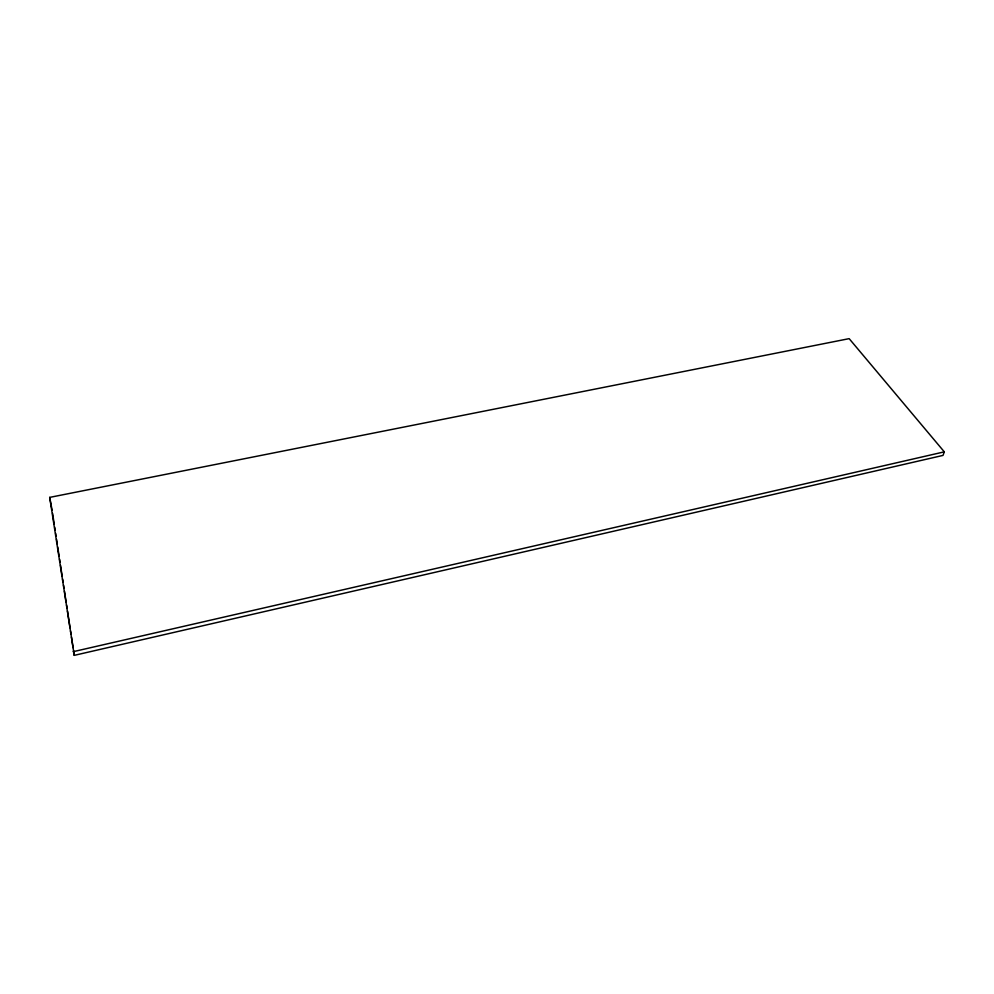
<?xml version="1.0" encoding="UTF-8"?>
<svg xmlns="http://www.w3.org/2000/svg" width="994" height="994" viewBox="0 0 994 994"><rect width="100%" height="100%" fill="white"/><g stroke="black" fill="none" stroke-linecap="round" stroke-linejoin="round"><path stroke-width="1.49" d="M944.3 451.848L943.02 455.401L74.252 655.357L49.7 497.385L849.162 338.643L944.3 451.848L73.183 651.679M49.7 497.385L52.11 510.27M52.583 513.326L54.21 524.012M54.682 527.068L55.142 530.125M55.614 533.182L56.074 536.226M56.546 539.282L57.242 543.867M57.702 546.924L59.106 556.081M59.565 559.137L60.038 562.194M60.497 565.251L62.137 575.936M62.597 578.993L63.069 582.049M63.529 585.106L64.001 588.162M64.461 591.206L66.089 601.904M66.561 604.961L67.02 608.017M67.493 611.062L70.052 627.86M70.524 630.917L70.984 633.973M71.456 637.03L73.084 647.715M73.556 650.772L74.252 655.357"/></g></svg>
